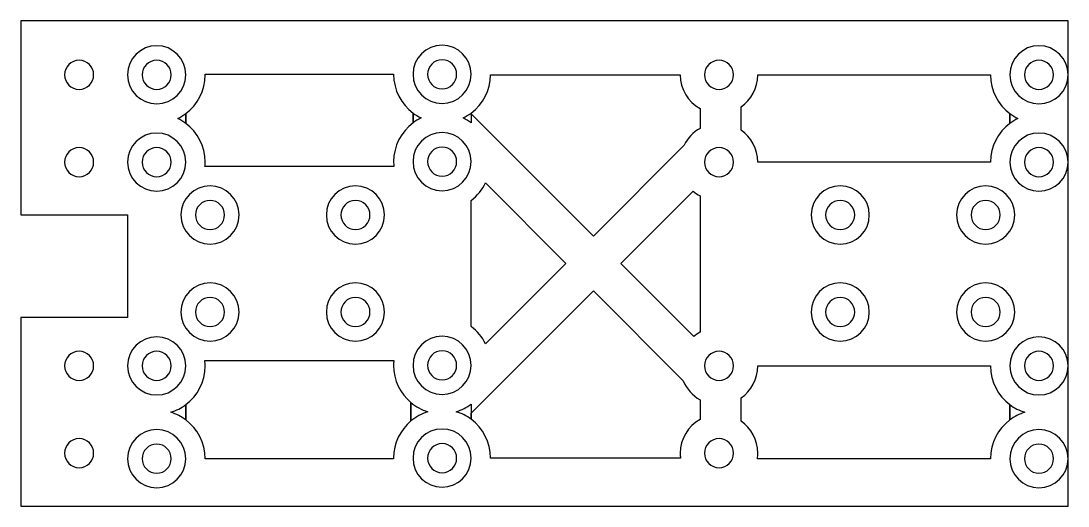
# Model space of a CAD drawing. Extents: x 0 to 108, y 0 to 50.
import ezdxf

# ---------------------------------------------------------------- set-up
doc = ezdxf.new("R2010")
doc.units = 0
doc.layers.add('LAYER_1', color=7, linetype='CONTINUOUS')

# ---------------------------------------------------------------- blocks, each defined once
blk = doc.blocks.new('BLOCK_2')
at = {"layer": 'LAYER_1', "color": 7}
blk.add_lwpolyline([(108, 0), (108, 50), (0, 50), (0, 30), (11, 30), (11, 19.45), (0, 19.45), (0, 0), (108, 0)], dxfattribs=at)
at = {"layer": 'LAYER_1', "color": 250}
for points in [[(14, 41.45), (12.34, 41.45), (11, 42.79), (11, 44.45), (11, 46.1), (12.34, 47.45), (14, 47.45), (15.66, 47.45), (17, 46.1), (17, 44.45), (17, 42.79), (15.66, 41.45), (14, 41.45)], [(43.44, 41.5), (41.78, 41.5), (40.44, 42.85), (40.44, 44.5), (40.44, 46.16), (41.78, 47.5), (43.44, 47.5), (45.09, 47.5), (46.44, 46.16), (46.44, 44.5), (46.44, 42.85), (45.09, 41.5), (43.44, 41.5)], [(105, 41.45), (103.34, 41.45), (102, 42.79), (102, 44.45), (102, 46.1), (103.34, 47.45), (105, 47.45), (106.66, 47.45), (108, 46.1), (108, 44.45), (108, 42.79), (106.66, 41.45), (105, 41.45)], [(6, 42.95), (5.17, 42.95), (4.5, 43.62), (4.5, 44.45), (4.5, 45.27), (5.17, 45.95), (6, 45.95), (6.83, 45.95), (7.5, 45.27), (7.5, 44.45), (7.5, 43.62), (6.83, 42.95), (6, 42.95)], [(14, 42.95), (13.17, 42.95), (12.5, 43.62), (12.5, 44.45), (12.5, 45.27), (13.17, 45.95), (14, 45.95), (14.83, 45.95), (15.5, 45.27), (15.5, 44.45), (15.5, 43.62), (14.83, 42.95), (14, 42.95)], [(43.44, 43), (42.61, 43), (41.94, 43.67), (41.94, 44.5), (41.94, 45.33), (42.61, 46), (43.44, 46), (44.26, 46), (44.94, 45.33), (44.94, 44.5), (44.94, 43.67), (44.26, 43), (43.44, 43)], [(72, 42.95), (71.17, 42.95), (70.5, 43.62), (70.5, 44.45), (70.5, 45.27), (71.17, 45.95), (72, 45.95), (72.83, 45.95), (73.5, 45.27), (73.5, 44.45), (73.5, 43.62), (72.83, 42.95), (72, 42.95)], [(105, 42.95), (104.17, 42.95), (103.5, 43.62), (103.5, 44.45), (103.5, 45.27), (104.17, 45.95), (105, 45.95), (105.83, 45.95), (106.5, 45.27), (106.5, 44.45), (106.5, 43.62), (105.83, 42.95), (105, 42.95)], [(14, 32.45), (12.34, 32.45), (11, 33.79), (11, 35.45), (11, 37.1), (12.34, 38.45), (14, 38.45), (15.66, 38.45), (17, 37.1), (17, 35.45), (17, 33.79), (15.66, 32.45), (14, 32.45)], [(43.44, 32.5), (41.78, 32.5), (40.44, 33.85), (40.44, 35.5), (40.44, 37.16), (41.78, 38.5), (43.44, 38.5), (45.09, 38.5), (46.44, 37.16), (46.44, 35.5), (46.44, 33.85), (45.09, 32.5), (43.44, 32.5)], [(105, 32.45), (103.34, 32.45), (102, 33.79), (102, 35.45), (102, 37.1), (103.34, 38.45), (105, 38.45), (106.66, 38.45), (108, 37.1), (108, 35.45), (108, 33.79), (106.66, 32.45), (105, 32.45)], [(6, 33.95), (5.17, 33.95), (4.5, 34.62), (4.5, 35.45), (4.5, 36.27), (5.17, 36.95), (6, 36.95), (6.83, 36.95), (7.5, 36.27), (7.5, 35.45), (7.5, 34.62), (6.83, 33.95), (6, 33.95)], [(14, 33.95), (13.17, 33.95), (12.5, 34.62), (12.5, 35.45), (12.5, 36.27), (13.17, 36.95), (14, 36.95), (14.83, 36.95), (15.5, 36.27), (15.5, 35.45), (15.5, 34.62), (14.83, 33.95), (14, 33.95)], [(43.44, 34), (42.61, 34), (41.94, 34.67), (41.94, 35.5), (41.94, 36.33), (42.61, 37), (43.44, 37), (44.26, 37), (44.94, 36.33), (44.94, 35.5), (44.94, 34.67), (44.26, 34), (43.44, 34)], [(72, 33.95), (71.17, 33.95), (70.5, 34.62), (70.5, 35.45), (70.5, 36.27), (71.17, 36.95), (72, 36.95), (72.83, 36.95), (73.5, 36.27), (73.5, 35.45), (73.5, 34.62), (72.83, 33.95), (72, 33.95)], [(105, 33.95), (104.17, 33.95), (103.5, 34.62), (103.5, 35.45), (103.5, 36.27), (104.17, 36.95), (105, 36.95), (105.83, 36.95), (106.5, 36.27), (106.5, 35.45), (106.5, 34.62), (105.83, 33.95), (105, 33.95)], [(19.5, 27), (17.84, 27), (16.5, 28.34), (16.5, 30), (16.5, 31.66), (17.84, 33), (19.5, 33), (21.16, 33), (22.5, 31.66), (22.5, 30), (22.5, 28.34), (21.16, 27), (19.5, 27)], [(34.5, 27), (32.84, 27), (31.5, 28.34), (31.5, 30), (31.5, 31.66), (32.84, 33), (34.5, 33), (36.16, 33), (37.5, 31.66), (37.5, 30), (37.5, 28.34), (36.16, 27), (34.5, 27)], [(84.5, 27), (82.84, 27), (81.5, 28.34), (81.5, 30), (81.5, 31.66), (82.84, 33), (84.5, 33), (86.16, 33), (87.5, 31.66), (87.5, 30), (87.5, 28.34), (86.16, 27), (84.5, 27)], [(99.5, 27), (97.84, 27), (96.5, 28.34), (96.5, 30), (96.5, 31.66), (97.84, 33), (99.5, 33), (101.16, 33), (102.5, 31.66), (102.5, 30), (102.5, 28.34), (101.16, 27), (99.5, 27)], [(19.5, 28.5), (18.67, 28.5), (18, 29.17), (18, 30), (18, 30.83), (18.67, 31.5), (19.5, 31.5), (20.33, 31.5), (21, 30.83), (21, 30), (21, 29.17), (20.33, 28.5), (19.5, 28.5)], [(34.5, 28.5), (33.67, 28.5), (33, 29.17), (33, 30), (33, 30.83), (33.67, 31.5), (34.5, 31.5), (35.33, 31.5), (36, 30.83), (36, 30), (36, 29.17), (35.33, 28.5), (34.5, 28.5)], [(84.5, 28.5), (83.67, 28.5), (83, 29.17), (83, 30), (83, 30.83), (83.67, 31.5), (84.5, 31.5), (85.33, 31.5), (86, 30.83), (86, 30), (86, 29.17), (85.33, 28.5), (84.5, 28.5)], [(99.5, 28.5), (98.67, 28.5), (98, 29.17), (98, 30), (98, 30.83), (98.67, 31.5), (99.5, 31.5), (100.33, 31.5), (101, 30.83), (101, 30), (101, 29.17), (100.33, 28.5), (99.5, 28.5)], [(19.5, 17), (17.84, 17), (16.5, 18.34), (16.5, 20), (16.5, 21.66), (17.84, 23), (19.5, 23), (21.16, 23), (22.5, 21.66), (22.5, 20), (22.5, 18.34), (21.16, 17), (19.5, 17)], [(34.5, 17), (32.84, 17), (31.5, 18.34), (31.5, 20), (31.5, 21.66), (32.84, 23), (34.5, 23), (36.16, 23), (37.5, 21.66), (37.5, 20), (37.5, 18.34), (36.16, 17), (34.5, 17)], [(84.5, 17), (82.84, 17), (81.5, 18.34), (81.5, 20), (81.5, 21.66), (82.84, 23), (84.5, 23), (86.16, 23), (87.5, 21.66), (87.5, 20), (87.5, 18.34), (86.16, 17), (84.5, 17)], [(99.5, 17), (97.84, 17), (96.5, 18.34), (96.5, 20), (96.5, 21.66), (97.84, 23), (99.5, 23), (101.16, 23), (102.5, 21.66), (102.5, 20), (102.5, 18.34), (101.16, 17), (99.5, 17)], [(19.5, 18.5), (18.67, 18.5), (18, 19.17), (18, 20), (18, 20.83), (18.67, 21.5), (19.5, 21.5), (20.33, 21.5), (21, 20.83), (21, 20), (21, 19.17), (20.33, 18.5), (19.5, 18.5)], [(34.5, 18.5), (33.67, 18.5), (33, 19.17), (33, 20), (33, 20.83), (33.67, 21.5), (34.5, 21.5), (35.33, 21.5), (36, 20.83), (36, 20), (36, 19.17), (35.33, 18.5), (34.5, 18.5)], [(84.5, 18.5), (83.67, 18.5), (83, 19.17), (83, 20), (83, 20.83), (83.67, 21.5), (84.5, 21.5), (85.33, 21.5), (86, 20.83), (86, 20), (86, 19.17), (85.33, 18.5), (84.5, 18.5)], [(99.5, 18.5), (98.67, 18.5), (98, 19.17), (98, 20), (98, 20.83), (98.67, 21.5), (99.5, 21.5), (100.33, 21.5), (101, 20.83), (101, 20), (101, 19.17), (100.33, 18.5), (99.5, 18.5)], [(14, 11.45), (12.34, 11.45), (11, 12.79), (11, 14.45), (11, 16.1), (12.34, 17.45), (14, 17.45), (15.66, 17.45), (17, 16.1), (17, 14.45), (17, 12.79), (15.66, 11.45), (14, 11.45)], [(43.44, 11.5), (41.78, 11.5), (40.44, 12.85), (40.44, 14.5), (40.44, 16.16), (41.78, 17.5), (43.44, 17.5), (45.09, 17.5), (46.44, 16.16), (46.44, 14.5), (46.44, 12.85), (45.09, 11.5), (43.44, 11.5)], [(105, 11.45), (103.34, 11.45), (102, 12.79), (102, 14.45), (102, 16.1), (103.34, 17.45), (105, 17.45), (106.66, 17.45), (108, 16.1), (108, 14.45), (108, 12.79), (106.66, 11.45), (105, 11.45)], [(6, 12.95), (5.17, 12.95), (4.5, 13.62), (4.5, 14.45), (4.5, 15.27), (5.17, 15.95), (6, 15.95), (6.83, 15.95), (7.5, 15.27), (7.5, 14.45), (7.5, 13.62), (6.83, 12.95), (6, 12.95)], [(14, 12.95), (13.17, 12.95), (12.5, 13.62), (12.5, 14.45), (12.5, 15.27), (13.17, 15.95), (14, 15.95), (14.83, 15.95), (15.5, 15.27), (15.5, 14.45), (15.5, 13.62), (14.83, 12.95), (14, 12.95)], [(43.44, 13), (42.61, 13), (41.94, 13.67), (41.94, 14.5), (41.94, 15.33), (42.61, 16), (43.44, 16), (44.26, 16), (44.94, 15.33), (44.94, 14.5), (44.94, 13.67), (44.26, 13), (43.44, 13)], [(72, 12.95), (71.17, 12.95), (70.5, 13.62), (70.5, 14.45), (70.5, 15.27), (71.17, 15.95), (72, 15.95), (72.83, 15.95), (73.5, 15.27), (73.5, 14.45), (73.5, 13.62), (72.83, 12.95), (72, 12.95)], [(105, 12.95), (104.17, 12.95), (103.5, 13.62), (103.5, 14.45), (103.5, 15.27), (104.17, 15.95), (105, 15.95), (105.83, 15.95), (106.5, 15.27), (106.5, 14.45), (106.5, 13.62), (105.83, 12.95), (105, 12.95)], [(14, 1.88), (12.35, 1.88), (11, 3.23), (11, 4.88), (11, 6.54), (12.35, 7.88), (14, 7.88), (15.66, 7.88), (17, 6.54), (17, 4.88), (17, 3.23), (15.66, 1.88), (14, 1.88)], [(43.44, 1.94), (41.78, 1.94), (40.44, 3.28), (40.44, 4.94), (40.44, 6.6), (41.78, 7.94), (43.44, 7.94), (45.09, 7.94), (46.44, 6.6), (46.44, 4.94), (46.44, 3.28), (45.09, 1.94), (43.44, 1.94)], [(105, 1.88), (103.34, 1.88), (102, 3.23), (102, 4.88), (102, 6.54), (103.34, 7.88), (105, 7.88), (106.66, 7.88), (108, 6.54), (108, 4.88), (108, 3.23), (106.66, 1.88), (105, 1.88)], [(6, 3.95), (5.17, 3.95), (4.5, 4.62), (4.5, 5.45), (4.5, 6.27), (5.17, 6.95), (6, 6.95), (6.83, 6.95), (7.5, 6.27), (7.5, 5.45), (7.5, 4.62), (6.83, 3.95), (6, 3.95)], [(72, 3.95), (71.17, 3.95), (70.5, 4.62), (70.5, 5.45), (70.5, 6.27), (71.17, 6.95), (72, 6.95), (72.83, 6.95), (73.5, 6.27), (73.5, 5.45), (73.5, 4.62), (72.83, 3.95), (72, 3.95)], [(14, 3.38), (13.17, 3.38), (12.5, 4.06), (12.5, 4.88), (12.5, 5.71), (13.17, 6.38), (14, 6.38), (14.83, 6.38), (15.5, 5.71), (15.5, 4.88), (15.5, 4.06), (14.83, 3.38), (14, 3.38)], [(43.44, 3.44), (42.61, 3.44), (41.94, 4.11), (41.94, 4.94), (41.94, 5.77), (42.61, 6.44), (43.44, 6.44), (44.26, 6.44), (44.94, 5.77), (44.94, 4.94), (44.94, 4.11), (44.26, 3.44), (43.44, 3.44)], [(105, 3.38), (104.17, 3.38), (103.5, 4.06), (103.5, 4.88), (103.5, 5.71), (104.17, 6.38), (105, 6.38), (105.83, 6.38), (106.5, 5.71), (106.5, 4.88), (106.5, 4.06), (105.83, 3.38), (105, 3.38)]]:
    blk.add_open_spline(points, degree=3, knots=[0, 0, 0, 0, 1, 1, 1, 2, 2, 2, 3, 3, 3, 4, 4, 4, 4], dxfattribs=at)
at = {"layer": 'LAYER_1', "color": 7}
for points, knots in [([(17, 40.45), (17, 40.45), (17, 39.44), (17, 39.44), (18.21, 38.53), (19, 37.08), (19, 35.45), (19, 35.3), (18.99, 35.15), (18.98, 35), (18.98, 35), (38.46, 35), (38.46, 35), (38.45, 35.17), (38.44, 35.33), (38.44, 35.5), (38.44, 37.14), (39.22, 38.58), (40.44, 39.49), (40.44, 39.49), (40.44, 40.51), (40.44, 40.51), (39.22, 41.42), (38.44, 42.87), (38.44, 44.5), (38.44, 44.5), (19, 44.5), (19, 44.5), (19, 44.48), (19, 44.47), (19, 44.45), (19, 42.81), (18.21, 41.37), (17, 40.45)], [0, 0, 0, 0, 1, 1, 1, 2, 2, 2, 3, 3, 3, 4, 4, 4, 5, 5, 5, 6, 6, 6, 7, 7, 7, 8, 8, 8, 9, 9, 9, 10, 10, 10, 11, 11, 11, 11]), ([(68.41, 37.2), (68.77, 37.93), (69.34, 38.53), (70.04, 38.93), (70.04, 38.93), (70.04, 40.96), (70.04, 40.96), (68.82, 41.65), (68, 42.95), (68, 44.45), (68, 44.45), (48.43, 44.45), (48.43, 44.45), (48.42, 42.84), (47.63, 41.41), (46.44, 40.51), (46.44, 40.51), (46.44, 40.43), (46.44, 40.43), (46.44, 40.43), (59.04, 27.83), (59.04, 27.83), (59.04, 27.83), (68.41, 37.2), (68.41, 37.2)], [0, 0, 0, 0, 1, 1, 1, 2, 2, 2, 3, 3, 3, 4, 4, 4, 5, 5, 5, 6, 6, 6, 7, 7, 7, 8, 8, 8, 8]), ([(102, 39.44), (102, 39.44), (102, 40.45), (102, 40.45), (100.79, 41.37), (100, 42.81), (100, 44.45), (100, 44.45), (76, 44.45), (76, 44.45), (76, 43.08), (75.32, 41.88), (74.27, 41.15), (74.27, 41.15), (74.27, 38.74), (74.27, 38.74), (75.32, 38.02), (76, 36.81), (76, 35.45), (76, 35.45), (100, 35.45), (100, 35.45), (100, 37.08), (100.79, 38.53), (102, 39.44)], [0, 0, 0, 0, 1, 1, 1, 2, 2, 2, 3, 3, 3, 4, 4, 4, 5, 5, 5, 6, 6, 6, 7, 7, 7, 8, 8, 8, 8]), ([(47.92, 33.3), (47.57, 32.59), (47.06, 31.98), (46.44, 31.51), (46.44, 31.51), (46.44, 18.5), (46.44, 18.5), (47.06, 18.03), (47.57, 17.41), (47.92, 16.71), (47.92, 16.71), (56.21, 25), (56.21, 25), (56.21, 25), (47.92, 33.3), (47.92, 33.3)], [0, 0, 0, 0, 1, 1, 1, 2, 2, 2, 3, 3, 3, 4, 4, 4, 5, 5, 5, 5]), ([(69.4, 17.47), (69.6, 17.64), (69.81, 17.8), (70.04, 17.93), (70.04, 17.93), (70.04, 31.96), (70.04, 31.96), (69.79, 32.1), (69.56, 32.28), (69.34, 32.47), (69.34, 32.47), (61.87, 25), (61.87, 25), (61.87, 25), (69.4, 17.47), (69.4, 17.47)], [0, 0, 0, 0, 1, 1, 1, 2, 2, 2, 3, 3, 3, 4, 4, 4, 5, 5, 5, 5]), ([(48.44, 4.94), (48.44, 4.94), (68.03, 4.94), (68.03, 4.94), (68.01, 5.11), (68, 5.27), (68, 5.45), (68, 6.94), (68.82, 8.24), (70.04, 8.93), (70.04, 8.93), (70.04, 10.96), (70.04, 10.96), (69.27, 11.4), (68.66, 12.08), (68.31, 12.9), (68.31, 12.9), (59.04, 22.17), (59.04, 22.17), (59.04, 22.17), (46.44, 9.57), (46.44, 9.57), (46.44, 9.57), (46.44, 8.94), (46.44, 8.94), (47.65, 8.02), (48.44, 6.58), (48.44, 4.94)], [0, 0, 0, 0, 1, 1, 1, 2, 2, 2, 3, 3, 3, 4, 4, 4, 5, 5, 5, 6, 6, 6, 7, 7, 7, 8, 8, 8, 9, 9, 9, 9]), ([(17, 10.45), (17, 10.45), (17, 8.88), (17, 8.88), (18.21, 7.97), (19, 6.52), (19, 4.88), (19, 4.88), (38.44, 4.88), (38.44, 4.88), (38.44, 4.9), (38.44, 4.92), (38.44, 4.94), (38.44, 6.48), (39.13, 7.85), (40.23, 8.77), (40.23, 8.77), (40.23, 10.67), (40.23, 10.67), (39.13, 11.59), (38.44, 12.96), (38.44, 14.5), (38.44, 14.67), (38.44, 14.84), (38.46, 15), (38.46, 15), (18.97, 15), (18.97, 15), (18.99, 14.82), (19, 14.63), (19, 14.45), (19, 12.81), (18.21, 11.36), (17, 10.45)], [0, 0, 0, 0, 1, 1, 1, 2, 2, 2, 3, 3, 3, 4, 4, 4, 5, 5, 5, 6, 6, 6, 7, 7, 7, 8, 8, 8, 9, 9, 9, 10, 10, 10, 11, 11, 11, 11]), ([(102, 8.88), (102, 8.88), (102, 10.45), (102, 10.45), (100.79, 11.36), (100, 12.81), (100, 14.45), (100, 14.45), (76, 14.45), (76, 14.45), (76, 13.08), (75.32, 11.88), (74.27, 11.15), (74.27, 11.15), (74.27, 8.74), (74.27, 8.74), (75.32, 8.02), (76, 6.81), (76, 5.45), (76, 5.25), (75.98, 5.07), (75.96, 4.88), (75.96, 4.88), (100, 4.88), (100, 4.88), (100, 6.52), (100.79, 7.97), (102, 8.88)], [0, 0, 0, 0, 1, 1, 1, 2, 2, 2, 3, 3, 3, 4, 4, 4, 5, 5, 5, 6, 6, 6, 7, 7, 7, 8, 8, 8, 9, 9, 9, 9])]:
    blk.add_open_spline(points, degree=3, knots=knots, dxfattribs=at)
at = {"layer": 'LAYER_1'}
for points in [[(16.17, 39.95), (16.46, 39.8), (16.74, 39.63), (17, 39.44), (17, 39.44), (17, 40.45), (17, 40.45), (16.74, 40.26), (16.46, 40.09), (16.17, 39.95)], [(40.44, 40.51), (40.44, 40.51), (40.44, 39.49), (40.44, 39.49), (40.7, 39.69), (40.97, 39.86), (41.27, 40), (40.97, 40.15), (40.7, 40.32), (40.44, 40.51)], [(46.44, 39.49), (46.44, 39.49), (46.44, 40.51), (46.44, 40.51), (46.18, 40.32), (45.9, 40.15), (45.6, 40), (45.9, 39.86), (46.18, 39.69), (46.44, 39.49)], [(102, 40.45), (102, 40.45), (102, 39.44), (102, 39.44), (102.26, 39.63), (102.54, 39.8), (102.83, 39.95), (102.54, 40.09), (102.26, 40.26), (102, 40.45)], [(15.47, 9.67), (16.03, 9.49), (16.54, 9.22), (17, 8.88), (17, 8.88), (17, 10.45), (17, 10.45), (16.54, 10.11), (16.03, 9.84), (15.47, 9.67)], [(40.23, 10.67), (40.23, 10.67), (40.23, 8.77), (40.23, 8.77), (40.73, 9.2), (41.32, 9.52), (41.97, 9.72), (41.32, 9.92), (40.73, 10.25), (40.23, 10.67)], [(44.9, 9.72), (45.46, 9.55), (45.98, 9.28), (46.44, 8.94), (46.44, 8.94), (46.44, 10.51), (46.44, 10.51), (45.98, 10.17), (45.46, 9.89), (44.9, 9.72)], [(102, 10.45), (102, 10.45), (102, 8.88), (102, 8.88), (102.46, 9.22), (102.98, 9.49), (103.54, 9.67), (102.98, 9.84), (102.46, 10.11), (102, 10.45)]]:
    blk.add_open_spline(points, degree=3, knots=[0, 0, 0, 0, 1, 1, 1, 2, 2, 2, 3, 3, 3, 3], dxfattribs=at)

msp = doc.modelspace()

# ---------------------------------------------------------------- block references
at = {"layer": 'LAYER_1'}
msp.add_blockref('BLOCK_2', (0, 0), dxfattribs=at)

doc.saveas('drawing.dxf')
